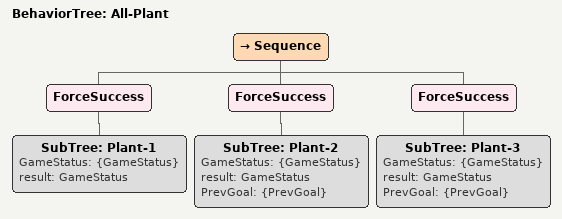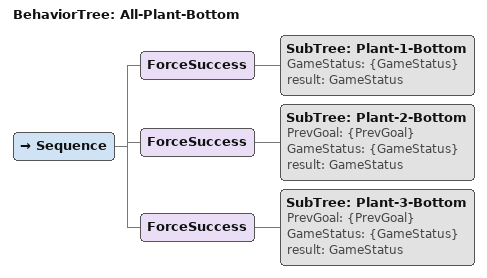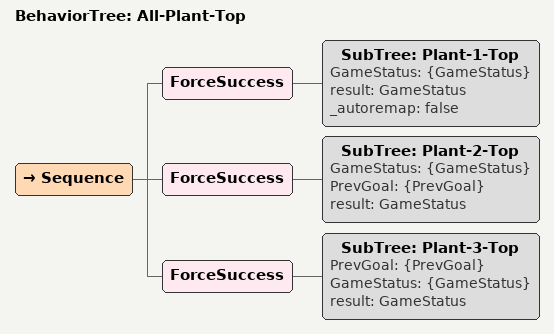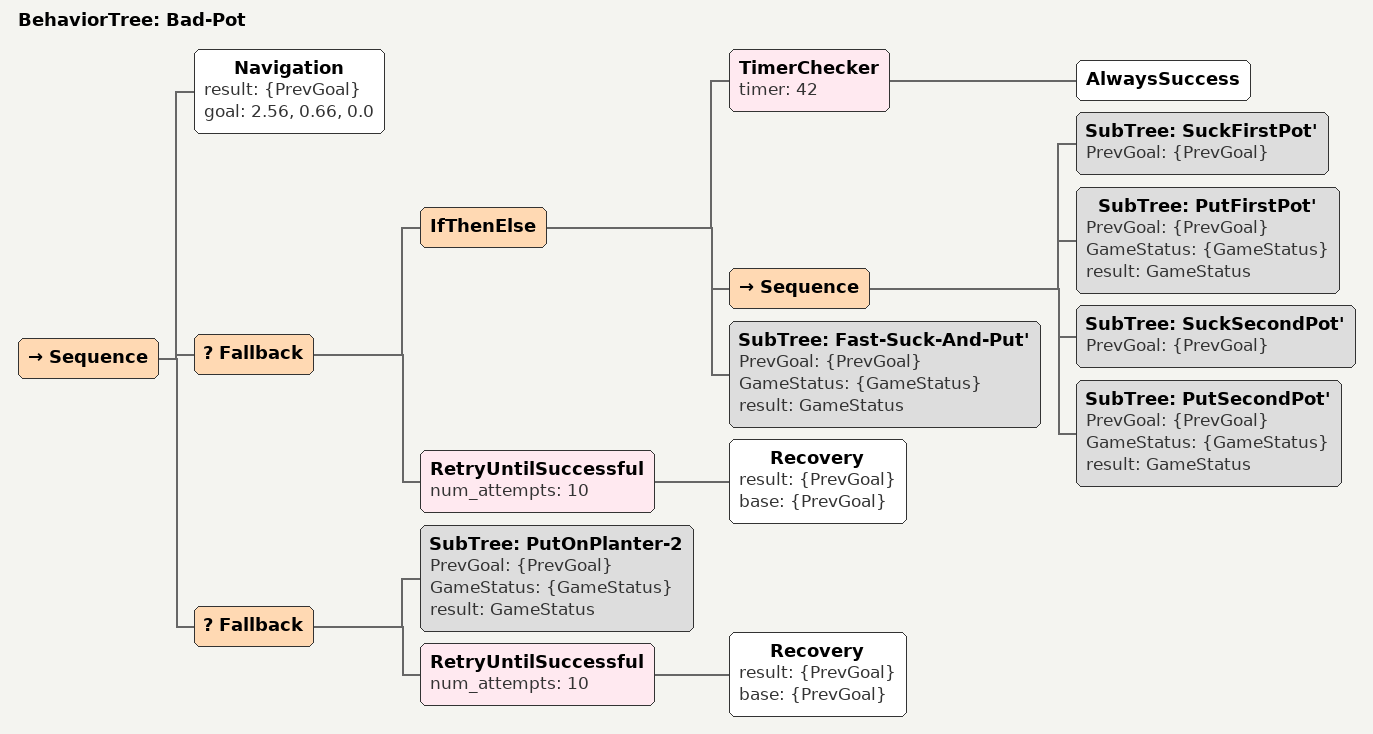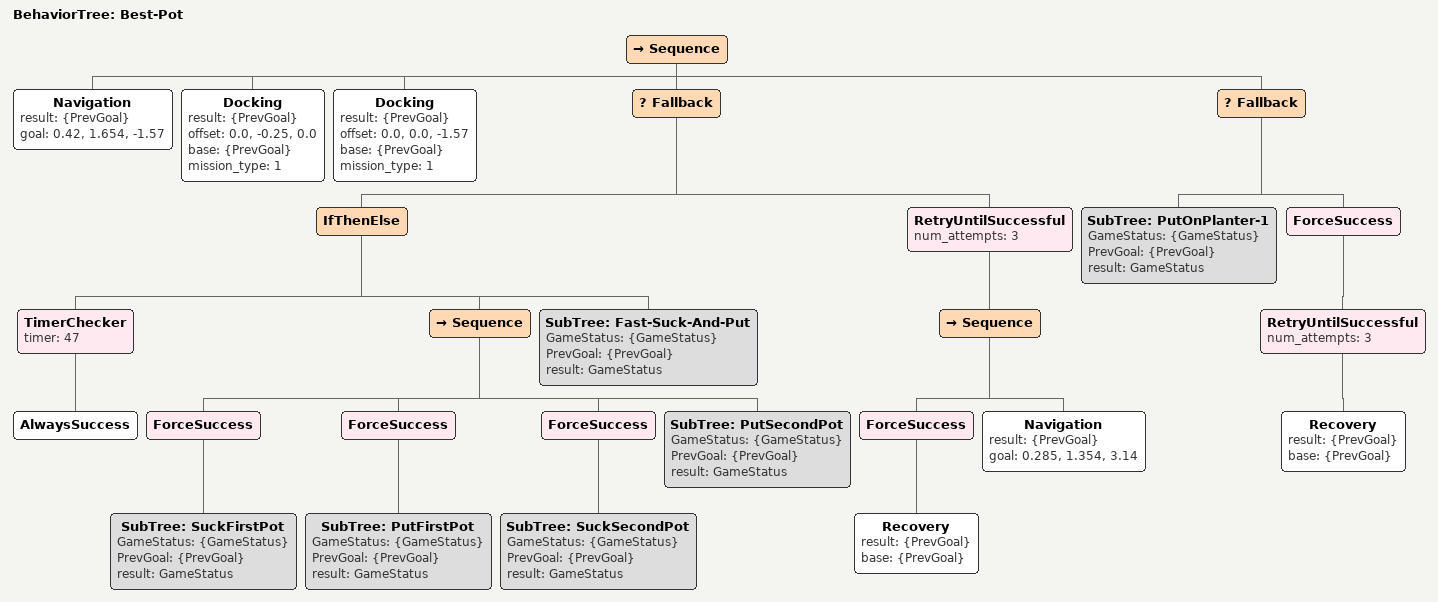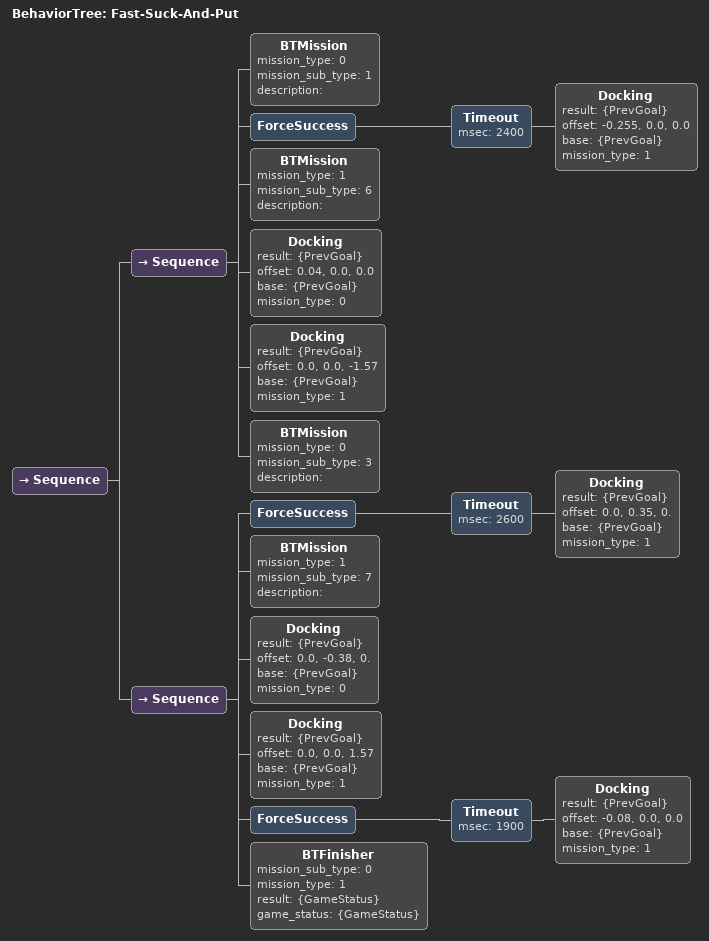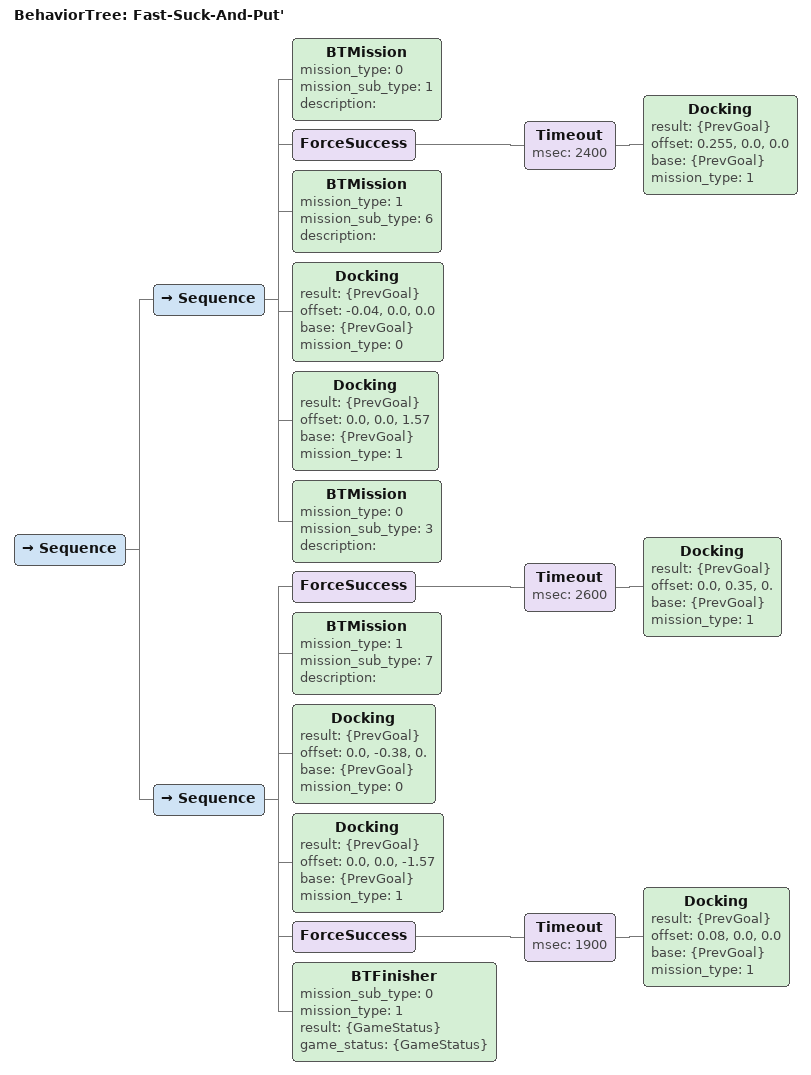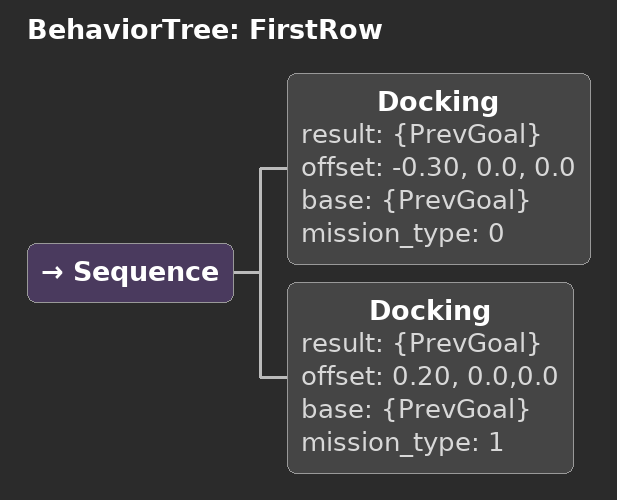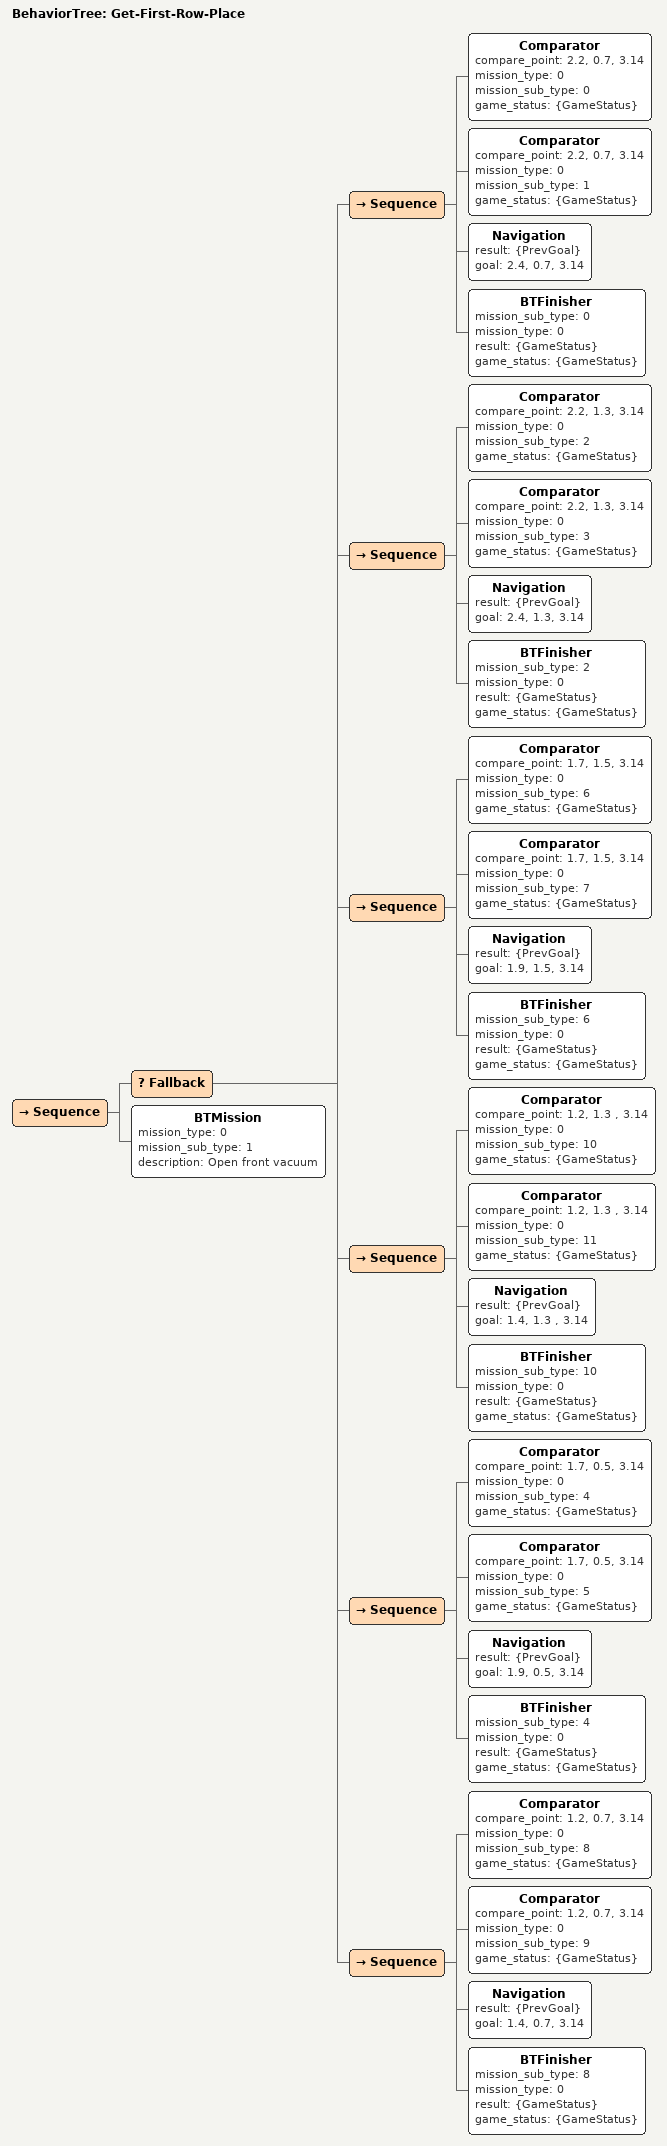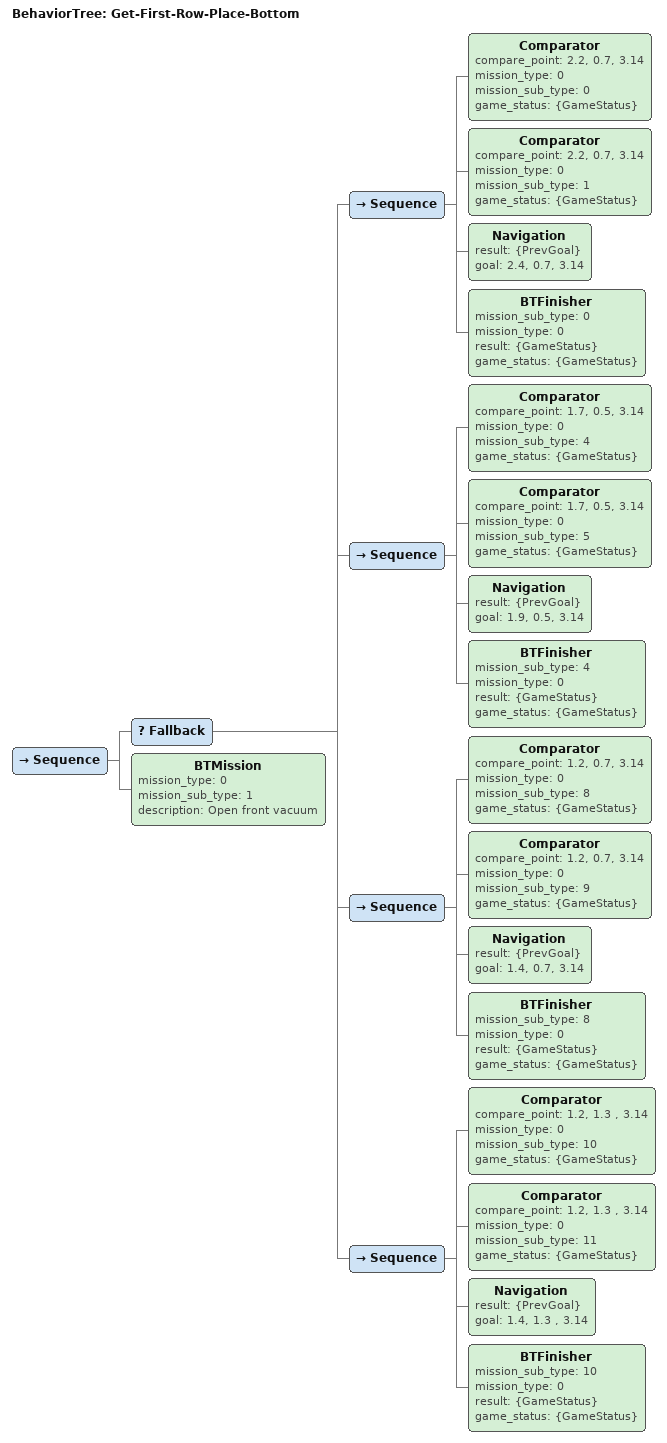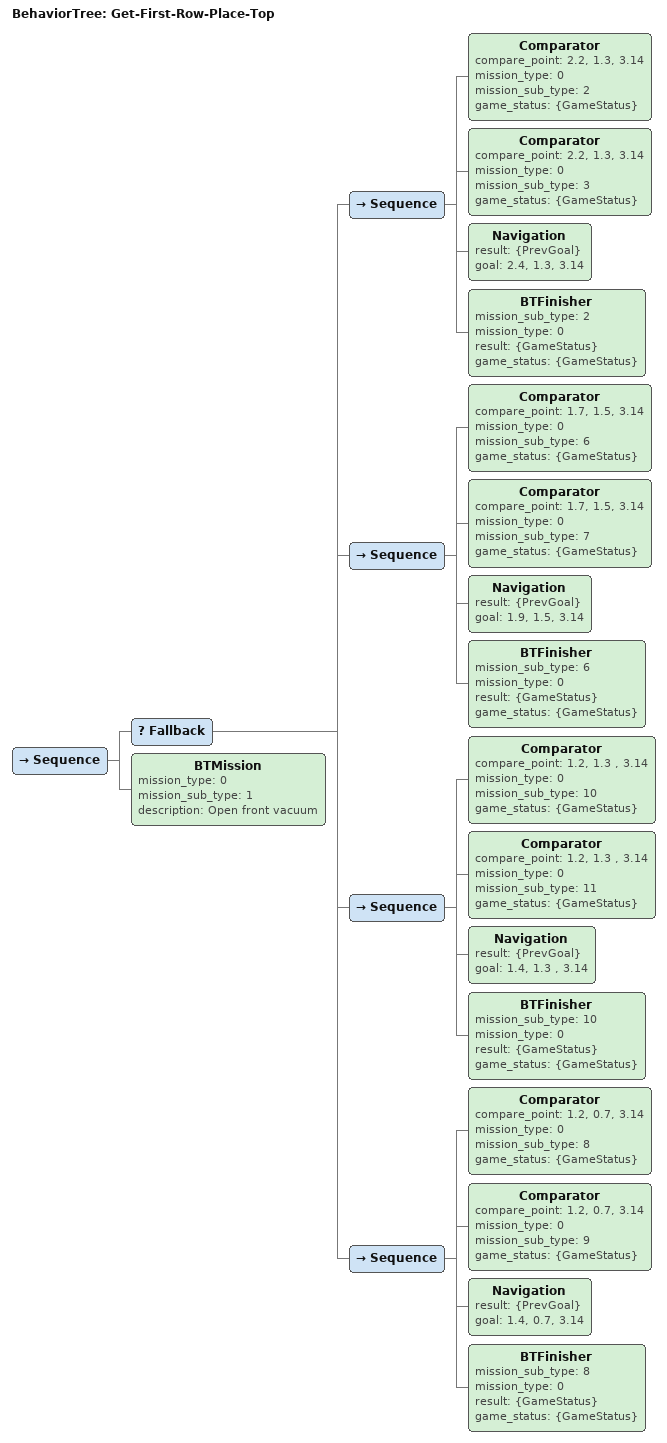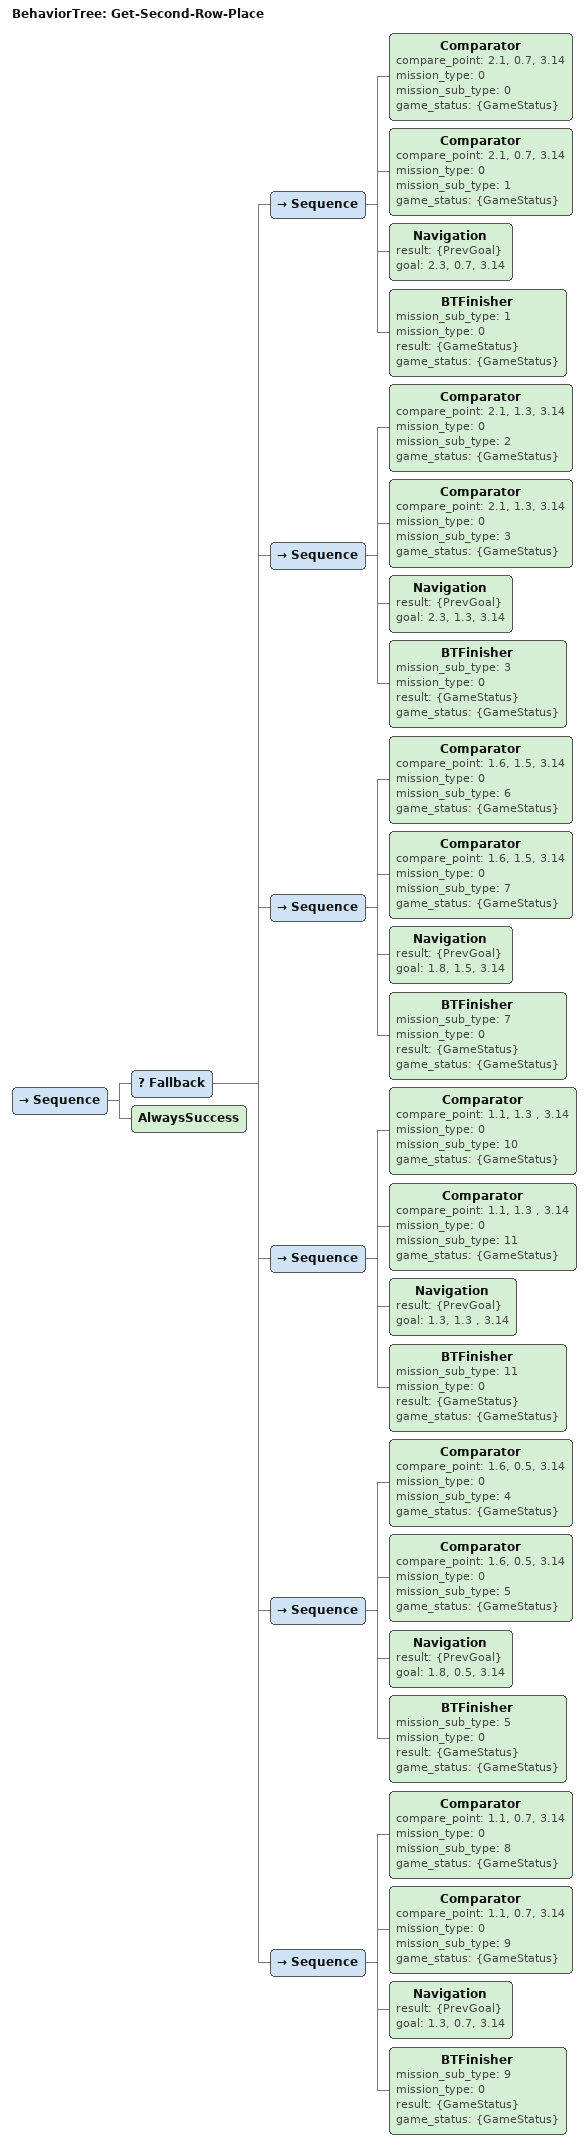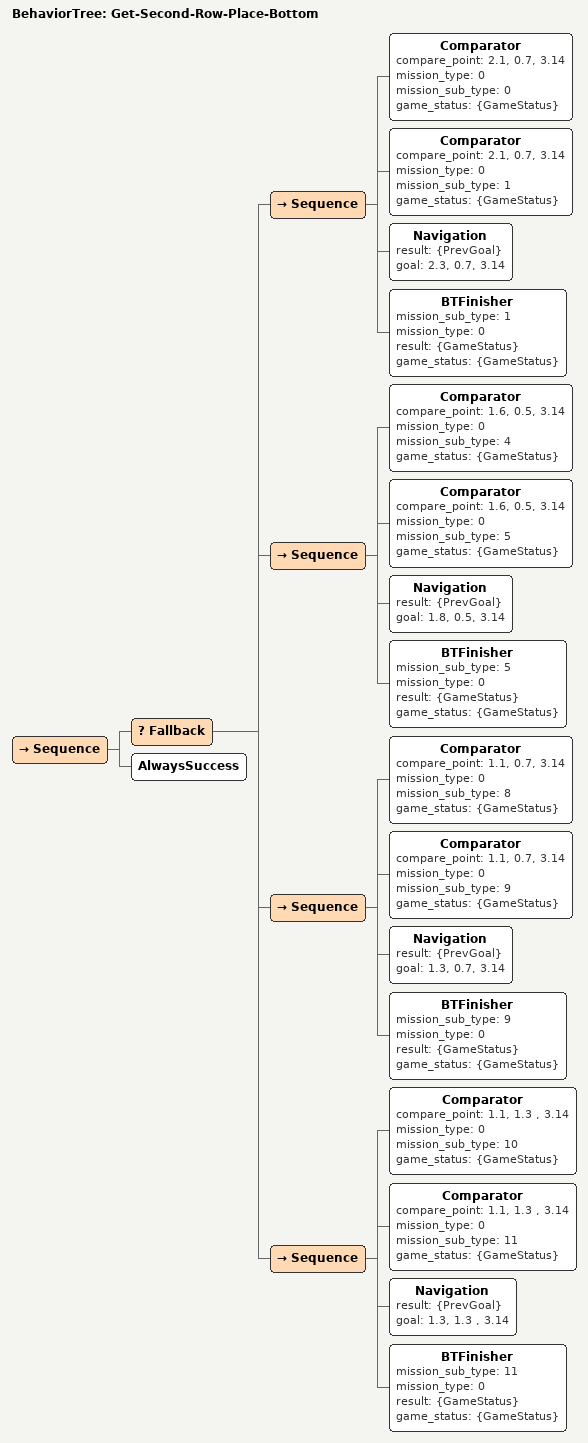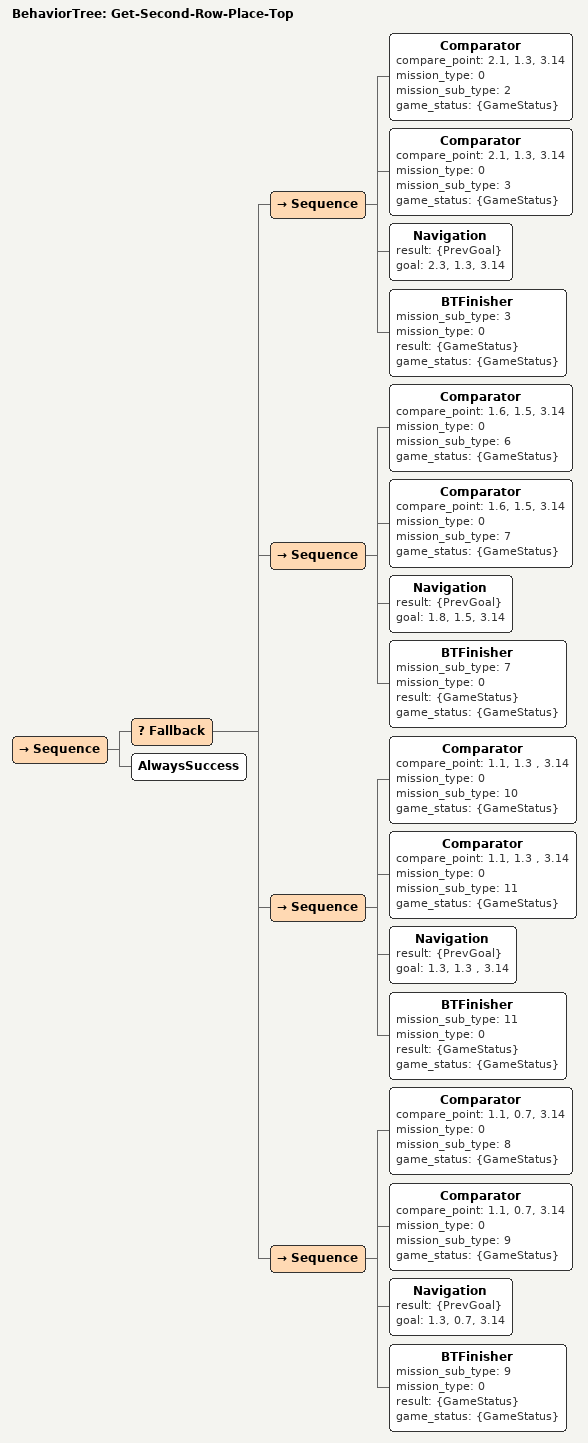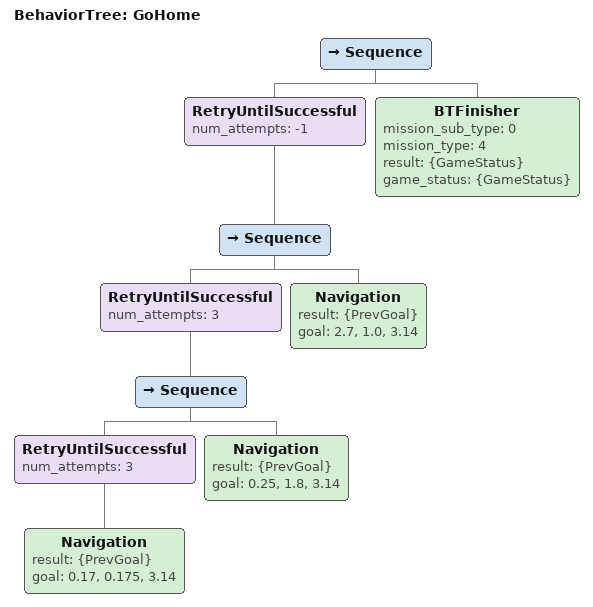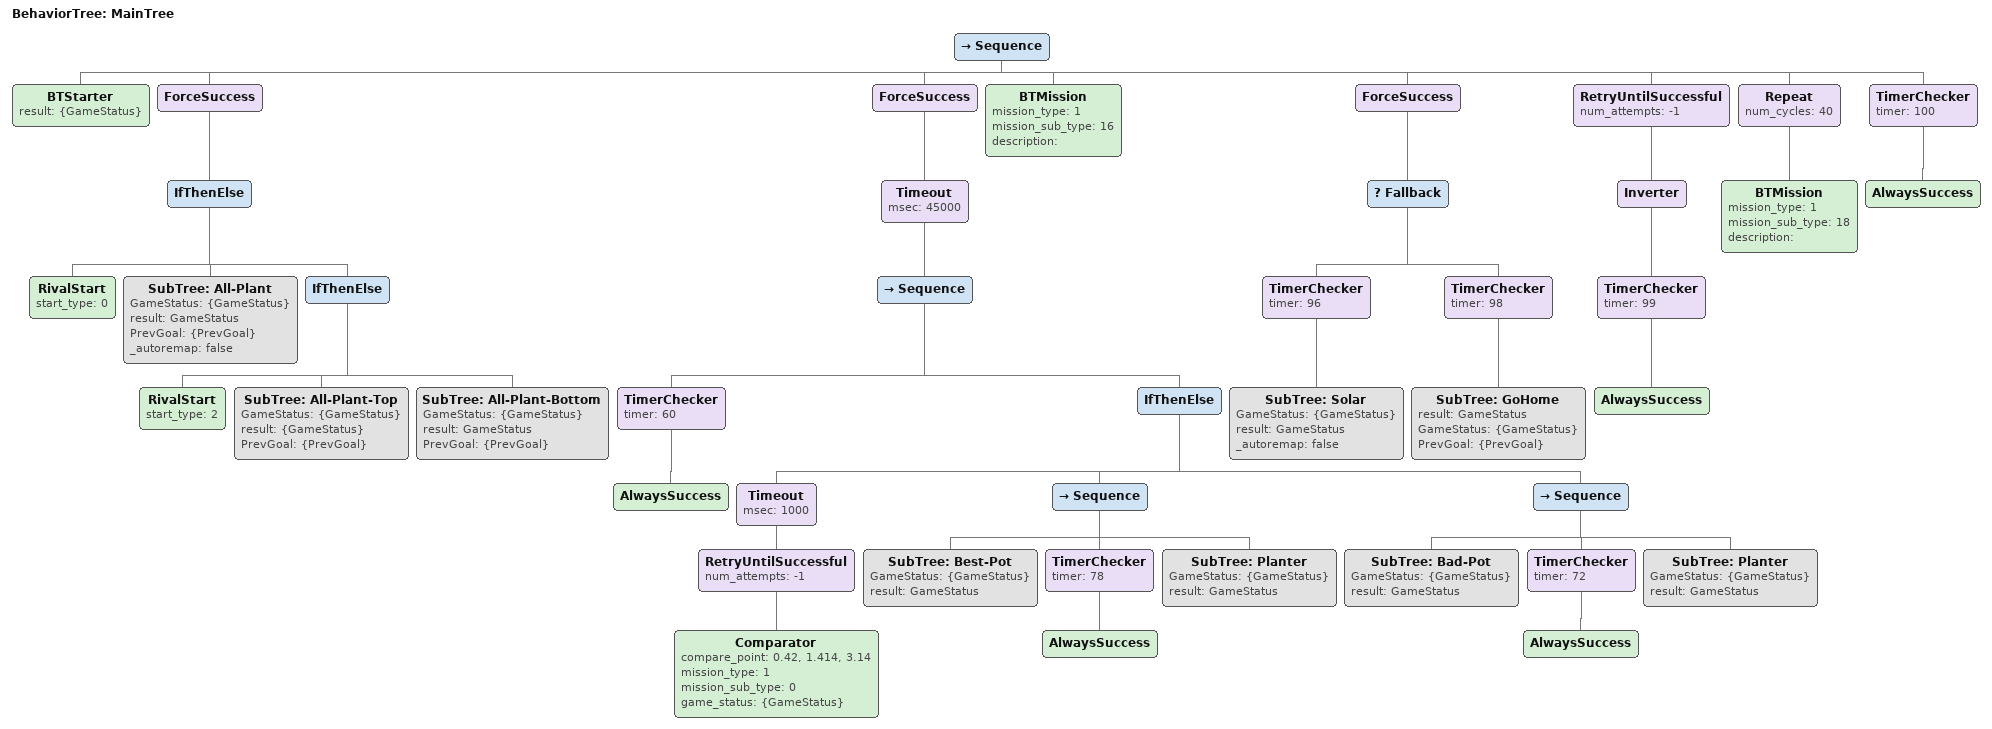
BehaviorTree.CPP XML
<BehaviorTree ID="All-Plant">
  <Sequence>
    <ForceSuccess>
      <SubTree ID="Plant-1" GameStatus="{GameStatus}" result="GameStatus"/>
    </ForceSuccess>
    <ForceSuccess>
      <SubTree ID="Plant-2" GameStatus="{GameStatus}" result="GameStatus" PrevGoal="{PrevGoal}"/>
    </ForceSuccess>
    <ForceSuccess>
      <SubTree ID="Plant-3" GameStatus="{GameStatus}" result="GameStatus" PrevGoal="{PrevGoal}"/>
    </ForceSuccess>
  </Sequence>
</BehaviorTree>

<BehaviorTree ID="All-Plant-Bottom">
  <Sequence>
    <ForceSuccess>
      <SubTree ID="Plant-1-Bottom" GameStatus="{GameStatus}" result="GameStatus"/>
    </ForceSuccess>
    <ForceSuccess>
      <SubTree ID="Plant-2-Bottom" PrevGoal="{PrevGoal}" GameStatus="{GameStatus}" result="GameStatus"/>
    </ForceSuccess>
    <ForceSuccess>
      <SubTree ID="Plant-3-Bottom" PrevGoal="{PrevGoal}" GameStatus="{GameStatus}" result="GameStatus"/>
    </ForceSuccess>
  </Sequence>
</BehaviorTree>

<BehaviorTree ID="All-Plant-Top">
  <Sequence>
    <ForceSuccess>
      <SubTree ID="Plant-1-Top" GameStatus="{GameStatus}" result="GameStatus" _autoremap="false"/>
    </ForceSuccess>
    <ForceSuccess>
      <SubTree ID="Plant-2-Top" GameStatus="{GameStatus}" PrevGoal="{PrevGoal}" result="GameStatus"/>
    </ForceSuccess>
    <ForceSuccess>
      <SubTree ID="Plant-3-Top" PrevGoal="{PrevGoal}" GameStatus="{GameStatus}" result="GameStatus"/>
    </ForceSuccess>
  </Sequence>
</BehaviorTree>

<BehaviorTree ID="Bad-Pot">
  <Sequence>
    <Navigation result="{PrevGoal}" goal="2.56, 0.66, 0.0"/>
    <Fallback>
      <IfThenElse>
        <TimerChecker timer="42">
          <AlwaysSuccess/>
        </TimerChecker>
        <Sequence>
          <SubTree ID="SuckFirstPot'" PrevGoal="{PrevGoal}"/>
          <SubTree ID="PutFirstPot'" PrevGoal="{PrevGoal}" GameStatus="{GameStatus}" result="GameStatus"/>
          <SubTree ID="SuckSecondPot'" PrevGoal="{PrevGoal}"/>
          <SubTree ID="PutSecondPot'" PrevGoal="{PrevGoal}" GameStatus="{GameStatus}" result="GameStatus"/>
        </Sequence>
        <SubTree ID="Fast-Suck-And-Put'" PrevGoal="{PrevGoal}" GameStatus="{GameStatus}" result="GameStatus"/>
      </IfThenElse>
      <RetryUntilSuccessful num_attempts="10">
        <Recovery result="{PrevGoal}" base="{PrevGoal}"/>
      </RetryUntilSuccessful>
    </Fallback>
    <Fallback>
      <SubTree ID="PutOnPlanter-2" PrevGoal="{PrevGoal}" GameStatus="{GameStatus}" result="GameStatus"/>
      <RetryUntilSuccessful num_attempts="10">
        <Recovery result="{PrevGoal}" base="{PrevGoal}"/>
      </RetryUntilSuccessful>
    </Fallback>
  </Sequence>
</BehaviorTree>

<BehaviorTree ID="Best-Pot">
  <Sequence>
    <Navigation result="{PrevGoal}" goal="0.42, 1.654, -1.57"/>
    <Docking result="{PrevGoal}" offset="0.0, -0.25, 0.0" base="{PrevGoal}" mission_type="1"/>
    <Docking result="{PrevGoal}" offset="0.0, 0.0, -1.57" base="{PrevGoal}" mission_type="1"/>
    <Fallback>
      <IfThenElse>
        <TimerChecker timer="47">
          <AlwaysSuccess/>
        </TimerChecker>
        <Sequence>
          <ForceSuccess>
            <SubTree ID="SuckFirstPot" GameStatus="{GameStatus}" PrevGoal="{PrevGoal}" result="GameStatus"/>
          </ForceSuccess>
          <ForceSuccess>
            <SubTree ID="PutFirstPot" GameStatus="{GameStatus}" PrevGoal="{PrevGoal}" result="GameStatus"/>
          </ForceSuccess>
          <ForceSuccess>
            <SubTree ID="SuckSecondPot" GameStatus="{GameStatus}" PrevGoal="{PrevGoal}" result="GameStatus"/>
          </ForceSuccess>
          <SubTree ID="PutSecondPot" GameStatus="{GameStatus}" PrevGoal="{PrevGoal}" result="GameStatus"/>
        </Sequence>
        <SubTree ID="Fast-Suck-And-Put" GameStatus="{GameStatus}" PrevGoal="{PrevGoal}" result="GameStatus"/>
      </IfThenElse>
      <RetryUntilSuccessful num_attempts="3">
        <Sequence>
          <ForceSuccess>
            <Recovery result="{PrevGoal}" base="{PrevGoal}"/>
          </ForceSuccess>
          <Navigation result="{PrevGoal}" goal="0.285, 1.354, 3.14"/>
        </Sequence>
      </RetryUntilSuccessful>
    </Fallback>
    <Fallback>
      <SubTree ID="PutOnPlanter-1" GameStatus="{GameStatus}" PrevGoal="{PrevGoal}" result="GameStatus"/>
      <ForceSuccess>
        <RetryUntilSuccessful num_attempts="3">
          <Recovery result="{PrevGoal}" base="{PrevGoal}"/>
        </RetryUntilSuccessful>
      </ForceSuccess>
    </Fallback>
  </Sequence>
</BehaviorTree>

<BehaviorTree ID="Fast-Suck-And-Put">
  <Sequence>
    <Sequence>
      <BTMission mission_type="0" mission_sub_type="1" description=""/>
      <ForceSuccess>
        <Timeout msec="2400">
          <Docking result="{PrevGoal}" offset="-0.255, 0.0, 0.0" base="{PrevGoal}" mission_type="1"/>
        </Timeout>
      </ForceSuccess>
      <BTMission mission_type="1" mission_sub_type="6" description=""/>
      <Docking result="{PrevGoal}" offset="0.04, 0.0, 0.0" base="{PrevGoal}" mission_type="0"/>
      <Docking result="{PrevGoal}" offset="0.0, 0.0, -1.57" base="{PrevGoal}" mission_type="1"/>
      <BTMission mission_type="0" mission_sub_type="3" description=""/>
    </Sequence>
    <Sequence>
      <ForceSuccess>
        <Timeout msec="2600">
          <Docking result="{PrevGoal}" offset="0.0, 0.35, 0." base="{PrevGoal}" mission_type="1"/>
        </Timeout>
      </ForceSuccess>
      <BTMission mission_type="1" mission_sub_type="7" description=""/>
      <Docking result="{PrevGoal}" offset="0.0, -0.38, 0." base="{PrevGoal}" mission_type="0"/>
      <Docking result="{PrevGoal}" offset="0.0, 0.0, 1.57" base="{PrevGoal}" mission_type="1"/>
      <ForceSuccess>
        <Timeout msec="1900">
          <Docking result="{PrevGoal}" offset="-0.08, 0.0, 0.0" base="{PrevGoal}" mission_type="1"/>
        </Timeout>
      </ForceSuccess>
      <BTFinisher mission_sub_type="0" mission_type="1" result="{GameStatus}" game_status="{GameStatus}"/>
    </Sequence>
  </Sequence>
</BehaviorTree>

<BehaviorTree ID="Fast-Suck-And-Put'">
  <Sequence>
    <Sequence>
      <BTMission mission_type="0" mission_sub_type="1" description=""/>
      <ForceSuccess>
        <Timeout msec="2400">
          <Docking result="{PrevGoal}" offset="0.255, 0.0, 0.0" base="{PrevGoal}" mission_type="1"/>
        </Timeout>
      </ForceSuccess>
      <BTMission mission_type="1" mission_sub_type="6" description=""/>
      <Docking result="{PrevGoal}" offset="-0.04, 0.0, 0.0" base="{PrevGoal}" mission_type="0"/>
      <Docking result="{PrevGoal}" offset="0.0, 0.0, 1.57" base="{PrevGoal}" mission_type="1"/>
      <BTMission mission_type="0" mission_sub_type="3" description=""/>
    </Sequence>
    <Sequence>
      <ForceSuccess>
        <Timeout msec="2600">
          <Docking result="{PrevGoal}" offset="0.0, 0.35, 0." base="{PrevGoal}" mission_type="1"/>
        </Timeout>
      </ForceSuccess>
      <BTMission mission_type="1" mission_sub_type="7" description=""/>
      <Docking result="{PrevGoal}" offset="0.0, -0.38, 0." base="{PrevGoal}" mission_type="0"/>
      <Docking result="{PrevGoal}" offset="0.0, 0.0, -1.57" base="{PrevGoal}" mission_type="1"/>
      <ForceSuccess>
        <Timeout msec="1900">
          <Docking result="{PrevGoal}" offset="0.08, 0.0, 0.0" base="{PrevGoal}" mission_type="1"/>
        </Timeout>
      </ForceSuccess>
      <BTFinisher mission_sub_type="0" mission_type="1" result="{GameStatus}" game_status="{GameStatus}"/>
    </Sequence>
  </Sequence>
</BehaviorTree>

<BehaviorTree ID="FirstRow">
  <Sequence>
    <Docking result="{PrevGoal}" offset="-0.30, 0.0, 0.0" base="{PrevGoal}" mission_type="0"/>
    <Docking result="{PrevGoal}" offset="0.20, 0.0,0.0" base="{PrevGoal}" mission_type="1"/>
  </Sequence>
</BehaviorTree>

<BehaviorTree ID="Get-First-Row-Place">
  <Sequence>
    <Fallback>
      <Sequence>
        <Comparator compare_point="2.2, 0.7, 3.14" mission_type="0" mission_sub_type="0" game_status="{GameStatus}"/>
        <Comparator compare_point="2.2, 0.7, 3.14" mission_type="0" mission_sub_type="1" game_status="{GameStatus}"/>
        <Navigation result="{PrevGoal}" goal="2.4, 0.7, 3.14"/>
        <BTFinisher mission_sub_type="0" mission_type="0" result="{GameStatus}" game_status="{GameStatus}"/>
      </Sequence>
      <Sequence>
        <Comparator compare_point="2.2, 1.3, 3.14" mission_type="0" mission_sub_type="2" game_status="{GameStatus}"/>
        <Comparator compare_point="2.2, 1.3, 3.14" mission_type="0" mission_sub_type="3" game_status="{GameStatus}"/>
        <Navigation result="{PrevGoal}" goal="2.4, 1.3, 3.14"/>
        <BTFinisher mission_sub_type="2" mission_type="0" result="{GameStatus}" game_status="{GameStatus}"/>
      </Sequence>
      <Sequence>
        <Comparator compare_point="1.7,  1.5, 3.14" mission_type="0" mission_sub_type="6" game_status="{GameStatus}"/>
        <Comparator compare_point="1.7,  1.5, 3.14" mission_type="0" mission_sub_type="7" game_status="{GameStatus}"/>
        <Navigation result="{PrevGoal}" goal="1.9,  1.5, 3.14"/>
        <BTFinisher mission_sub_type="6" mission_type="0" result="{GameStatus}" game_status="{GameStatus}"/>
      </Sequence>
      <Sequence>
        <Comparator compare_point="1.2,  1.3 , 3.14" mission_type="0" mission_sub_type="10" game_status="{GameStatus}"/>
        <Comparator compare_point="1.2,  1.3 , 3.14" mission_type="0" mission_sub_type="11" game_status="{GameStatus}"/>
        <Navigation result="{PrevGoal}" goal="1.4,  1.3 , 3.14"/>
        <BTFinisher mission_sub_type="10" mission_type="0" result="{GameStatus}" game_status="{GameStatus}"/>
      </Sequence>
      <Sequence>
        <Comparator compare_point="1.7, 0.5, 3.14" mission_type="0" mission_sub_type="4" game_status="{GameStatus}"/>
        <Comparator compare_point="1.7, 0.5, 3.14" mission_type="0" mission_sub_type="5" game_status="{GameStatus}"/>
        <Navigation result="{PrevGoal}" goal="1.9, 0.5, 3.14"/>
        <BTFinisher mission_sub_type="4" mission_type="0" result="{GameStatus}" game_status="{GameStatus}"/>
      </Sequence>
      <Sequence>
        <Comparator compare_point="1.2,  0.7, 3.14" mission_type="0" mission_sub_type="8" game_status="{GameStatus}"/>
        <Comparator compare_point="1.2,  0.7, 3.14" mission_type="0" mission_sub_type="9" game_status="{GameStatus}"/>
        <Navigation result="{PrevGoal}" goal="1.4,  0.7, 3.14"/>
        <BTFinisher mission_sub_type="8" mission_type="0" result="{GameStatus}" game_status="{GameStatus}"/>
      </Sequence>
    </Fallback>
    <BTMission mission_type="0" mission_sub_type="1" description="Open front vacuum"/>
  </Sequence>
</BehaviorTree>

<BehaviorTree ID="Get-First-Row-Place-Bottom">
  <Sequence>
    <Fallback>
      <Sequence>
        <Comparator compare_point="2.2, 0.7, 3.14" mission_type="0" mission_sub_type="0" game_status="{GameStatus}"/>
        <Comparator compare_point="2.2, 0.7, 3.14" mission_type="0" mission_sub_type="1" game_status="{GameStatus}"/>
        <Navigation result="{PrevGoal}" goal="2.4, 0.7, 3.14"/>
        <BTFinisher mission_sub_type="0" mission_type="0" result="{GameStatus}" game_status="{GameStatus}"/>
      </Sequence>
      <Sequence>
        <Comparator compare_point="1.7, 0.5, 3.14" mission_type="0" mission_sub_type="4" game_status="{GameStatus}"/>
        <Comparator compare_point="1.7, 0.5, 3.14" mission_type="0" mission_sub_type="5" game_status="{GameStatus}"/>
        <Navigation result="{PrevGoal}" goal="1.9, 0.5, 3.14"/>
        <BTFinisher mission_sub_type="4" mission_type="0" result="{GameStatus}" game_status="{GameStatus}"/>
      </Sequence>
      <Sequence>
        <Comparator compare_point="1.2,  0.7, 3.14" mission_type="0" mission_sub_type="8" game_status="{GameStatus}"/>
        <Comparator compare_point="1.2,  0.7, 3.14" mission_type="0" mission_sub_type="9" game_status="{GameStatus}"/>
        <Navigation result="{PrevGoal}" goal="1.4,  0.7, 3.14"/>
        <BTFinisher mission_sub_type="8" mission_type="0" result="{GameStatus}" game_status="{GameStatus}"/>
      </Sequence>
      <Sequence>
        <Comparator compare_point="1.2,  1.3 , 3.14" mission_type="0" mission_sub_type="10" game_status="{GameStatus}"/>
        <Comparator compare_point="1.2,  1.3 , 3.14" mission_type="0" mission_sub_type="11" game_status="{GameStatus}"/>
        <Navigation result="{PrevGoal}" goal="1.4,  1.3 , 3.14"/>
        <BTFinisher mission_sub_type="10" mission_type="0" result="{GameStatus}" game_status="{GameStatus}"/>
      </Sequence>
    </Fallback>
    <BTMission mission_type="0" mission_sub_type="1" description="Open front vacuum"/>
  </Sequence>
</BehaviorTree>

<BehaviorTree ID="Get-First-Row-Place-Top">
  <Sequence>
    <Fallback>
      <Sequence>
        <Comparator compare_point="2.2, 1.3, 3.14" mission_type="0" mission_sub_type="2" game_status="{GameStatus}"/>
        <Comparator compare_point="2.2, 1.3, 3.14" mission_type="0" mission_sub_type="3" game_status="{GameStatus}"/>
        <Navigation result="{PrevGoal}" goal="2.4, 1.3, 3.14"/>
        <BTFinisher mission_sub_type="2" mission_type="0" result="{GameStatus}" game_status="{GameStatus}"/>
      </Sequence>
      <Sequence>
        <Comparator compare_point="1.7,  1.5, 3.14" mission_type="0" mission_sub_type="6" game_status="{GameStatus}"/>
        <Comparator compare_point="1.7,  1.5, 3.14" mission_type="0" mission_sub_type="7" game_status="{GameStatus}"/>
        <Navigation result="{PrevGoal}" goal="1.9,  1.5, 3.14"/>
        <BTFinisher mission_sub_type="6" mission_type="0" result="{GameStatus}" game_status="{GameStatus}"/>
      </Sequence>
      <Sequence>
        <Comparator compare_point="1.2,  1.3 , 3.14" mission_type="0" mission_sub_type="10" game_status="{GameStatus}"/>
        <Comparator compare_point="1.2,  1.3 , 3.14" mission_type="0" mission_sub_type="11" game_status="{GameStatus}"/>
        <Navigation result="{PrevGoal}" goal="1.4,  1.3 , 3.14"/>
        <BTFinisher mission_sub_type="10" mission_type="0" result="{GameStatus}" game_status="{GameStatus}"/>
      </Sequence>
      <Sequence>
        <Comparator compare_point="1.2,  0.7, 3.14" mission_type="0" mission_sub_type="8" game_status="{GameStatus}"/>
        <Comparator compare_point="1.2,  0.7, 3.14" mission_type="0" mission_sub_type="9" game_status="{GameStatus}"/>
        <Navigation result="{PrevGoal}" goal="1.4,  0.7, 3.14"/>
        <BTFinisher mission_sub_type="8" mission_type="0" result="{GameStatus}" game_status="{GameStatus}"/>
      </Sequence>
    </Fallback>
    <BTMission mission_type="0" mission_sub_type="1" description="Open front vacuum"/>
  </Sequence>
</BehaviorTree>

<BehaviorTree ID="Get-Second-Row-Place">
  <Sequence>
    <Fallback>
      <Sequence>
        <Comparator compare_point="2.1, 0.7, 3.14" mission_type="0" mission_sub_type="0" game_status="{GameStatus}"/>
        <Comparator compare_point="2.1, 0.7, 3.14" mission_type="0" mission_sub_type="1" game_status="{GameStatus}"/>
        <Navigation result="{PrevGoal}" goal="2.3, 0.7, 3.14"/>
        <BTFinisher mission_sub_type="1" mission_type="0" result="{GameStatus}" game_status="{GameStatus}"/>
      </Sequence>
      <Sequence>
        <Comparator compare_point="2.1, 1.3, 3.14" mission_type="0" mission_sub_type="2" game_status="{GameStatus}"/>
        <Comparator compare_point="2.1, 1.3, 3.14" mission_type="0" mission_sub_type="3" game_status="{GameStatus}"/>
        <Navigation result="{PrevGoal}" goal="2.3, 1.3, 3.14"/>
        <BTFinisher mission_sub_type="3" mission_type="0" result="{GameStatus}" game_status="{GameStatus}"/>
      </Sequence>
      <Sequence>
        <Comparator compare_point="1.6,  1.5, 3.14" mission_type="0" mission_sub_type="6" game_status="{GameStatus}"/>
        <Comparator compare_point="1.6,  1.5, 3.14" mission_type="0" mission_sub_type="7" game_status="{GameStatus}"/>
        <Navigation result="{PrevGoal}" goal="1.8,  1.5, 3.14"/>
        <BTFinisher mission_sub_type="7" mission_type="0" result="{GameStatus}" game_status="{GameStatus}"/>
      </Sequence>
      <Sequence>
        <Comparator compare_point="1.1,  1.3 , 3.14" mission_type="0" mission_sub_type="10" game_status="{GameStatus}"/>
        <Comparator compare_point="1.1,  1.3 , 3.14" mission_type="0" mission_sub_type="11" game_status="{GameStatus}"/>
        <Navigation result="{PrevGoal}" goal="1.3,  1.3 , 3.14"/>
        <BTFinisher mission_sub_type="11" mission_type="0" result="{GameStatus}" game_status="{GameStatus}"/>
      </Sequence>
      <Sequence>
        <Comparator compare_point="1.6, 0.5, 3.14" mission_type="0" mission_sub_type="4" game_status="{GameStatus}"/>
        <Comparator compare_point="1.6, 0.5, 3.14" mission_type="0" mission_sub_type="5" game_status="{GameStatus}"/>
        <Navigation result="{PrevGoal}" goal="1.8, 0.5, 3.14"/>
        <BTFinisher mission_sub_type="5" mission_type="0" result="{GameStatus}" game_status="{GameStatus}"/>
      </Sequence>
      <Sequence>
        <Comparator compare_point="1.1,  0.7, 3.14" mission_type="0" mission_sub_type="8" game_status="{GameStatus}"/>
        <Comparator compare_point="1.1,  0.7, 3.14" mission_type="0" mission_sub_type="9" game_status="{GameStatus}"/>
        <Navigation result="{PrevGoal}" goal="1.3,  0.7, 3.14"/>
        <BTFinisher mission_sub_type="9" mission_type="0" result="{GameStatus}" game_status="{GameStatus}"/>
      </Sequence>
    </Fallback>
    <AlwaysSuccess/>
  </Sequence>
</BehaviorTree>

<BehaviorTree ID="Get-Second-Row-Place-Bottom">
  <Sequence>
    <Fallback>
      <Sequence>
        <Comparator compare_point="2.1, 0.7, 3.14" mission_type="0" mission_sub_type="0" game_status="{GameStatus}"/>
        <Comparator compare_point="2.1, 0.7, 3.14" mission_type="0" mission_sub_type="1" game_status="{GameStatus}"/>
        <Navigation result="{PrevGoal}" goal="2.3, 0.7, 3.14"/>
        <BTFinisher mission_sub_type="1" mission_type="0" result="{GameStatus}" game_status="{GameStatus}"/>
      </Sequence>
      <Sequence>
        <Comparator compare_point="1.6, 0.5, 3.14" mission_type="0" mission_sub_type="4" game_status="{GameStatus}"/>
        <Comparator compare_point="1.6, 0.5, 3.14" mission_type="0" mission_sub_type="5" game_status="{GameStatus}"/>
        <Navigation result="{PrevGoal}" goal="1.8, 0.5, 3.14"/>
        <BTFinisher mission_sub_type="5" mission_type="0" result="{GameStatus}" game_status="{GameStatus}"/>
      </Sequence>
      <Sequence>
        <Comparator compare_point="1.1,  0.7, 3.14" mission_type="0" mission_sub_type="8" game_status="{GameStatus}"/>
        <Comparator compare_point="1.1,  0.7, 3.14" mission_type="0" mission_sub_type="9" game_status="{GameStatus}"/>
        <Navigation result="{PrevGoal}" goal="1.3,  0.7, 3.14"/>
        <BTFinisher mission_sub_type="9" mission_type="0" result="{GameStatus}" game_status="{GameStatus}"/>
      </Sequence>
      <Sequence>
        <Comparator compare_point="1.1,  1.3 , 3.14" mission_type="0" mission_sub_type="10" game_status="{GameStatus}"/>
        <Comparator compare_point="1.1,  1.3 , 3.14" mission_type="0" mission_sub_type="11" game_status="{GameStatus}"/>
        <Navigation result="{PrevGoal}" goal="1.3,  1.3 , 3.14"/>
        <BTFinisher mission_sub_type="11" mission_type="0" result="{GameStatus}" game_status="{GameStatus}"/>
      </Sequence>
    </Fallback>
    <AlwaysSuccess/>
  </Sequence>
</BehaviorTree>

<BehaviorTree ID="Get-Second-Row-Place-Top">
  <Sequence>
    <Fallback>
      <Sequence>
        <Comparator compare_point="2.1, 1.3, 3.14" mission_type="0" mission_sub_type="2" game_status="{GameStatus}"/>
        <Comparator compare_point="2.1, 1.3, 3.14" mission_type="0" mission_sub_type="3" game_status="{GameStatus}"/>
        <Navigation result="{PrevGoal}" goal="2.3, 1.3, 3.14"/>
        <BTFinisher mission_sub_type="3" mission_type="0" result="{GameStatus}" game_status="{GameStatus}"/>
      </Sequence>
      <Sequence>
        <Comparator compare_point="1.6,  1.5, 3.14" mission_type="0" mission_sub_type="6" game_status="{GameStatus}"/>
        <Comparator compare_point="1.6,  1.5, 3.14" mission_type="0" mission_sub_type="7" game_status="{GameStatus}"/>
        <Navigation result="{PrevGoal}" goal="1.8,  1.5, 3.14"/>
        <BTFinisher mission_sub_type="7" mission_type="0" result="{GameStatus}" game_status="{GameStatus}"/>
      </Sequence>
      <Sequence>
        <Comparator compare_point="1.1,  1.3 , 3.14" mission_type="0" mission_sub_type="10" game_status="{GameStatus}"/>
        <Comparator compare_point="1.1,  1.3 , 3.14" mission_type="0" mission_sub_type="11" game_status="{GameStatus}"/>
        <Navigation result="{PrevGoal}" goal="1.3,  1.3 , 3.14"/>
        <BTFinisher mission_sub_type="11" mission_type="0" result="{GameStatus}" game_status="{GameStatus}"/>
      </Sequence>
      <Sequence>
        <Comparator compare_point="1.1,  0.7, 3.14" mission_type="0" mission_sub_type="8" game_status="{GameStatus}"/>
        <Comparator compare_point="1.1,  0.7, 3.14" mission_type="0" mission_sub_type="9" game_status="{GameStatus}"/>
        <Navigation result="{PrevGoal}" goal="1.3,  0.7, 3.14"/>
        <BTFinisher mission_sub_type="9" mission_type="0" result="{GameStatus}" game_status="{GameStatus}"/>
      </Sequence>
    </Fallback>
    <AlwaysSuccess/>
  </Sequence>
</BehaviorTree>

<BehaviorTree ID="GoHome">
  <Sequence>
    <RetryUntilSuccessful num_attempts="-1">
      <Sequence>
        <RetryUntilSuccessful num_attempts="3">
          <Sequence>
            <RetryUntilSuccessful num_attempts="3">
              <Navigation result="{PrevGoal}" goal="0.17, 0.175, 3.14"/>
            </RetryUntilSuccessful>
            <Navigation result="{PrevGoal}" goal="0.25, 1.8, 3.14"/>
          </Sequence>
        </RetryUntilSuccessful>
        <Navigation result="{PrevGoal}" goal="2.7, 1.0, 3.14"/>
      </Sequence>
    </RetryUntilSuccessful>
    <BTFinisher mission_sub_type="0" mission_type="4" result="{GameStatus}" game_status="{GameStatus}"/>
  </Sequence>
</BehaviorTree>

<BehaviorTree ID="MainTree">
  <Sequence>
    <BTStarter result="{GameStatus}"/>
    <ForceSuccess>
      <IfThenElse>
        <RivalStart start_type="0"/>
        <SubTree ID="All-Plant" GameStatus="{GameStatus}" result="GameStatus" PrevGoal="{PrevGoal}" _autoremap="false"/>
        <IfThenElse>
          <RivalStart start_type="2"/>
          <SubTree ID="All-Plant-Top" GameStatus="{GameStatus}" result="{GameStatus}" PrevGoal="{PrevGoal}"/>
          <SubTree ID="All-Plant-Bottom" GameStatus="{GameStatus}" result="GameStatus" PrevGoal="{PrevGoal}"/>
        </IfThenElse>
      </IfThenElse>
    </ForceSuccess>
    <ForceSuccess>
      <Timeout msec="45000">
        <Sequence>
          <TimerChecker timer="60">
            <AlwaysSuccess/>
          </TimerChecker>
          <IfThenElse>
            <Timeout msec="1000">
              <RetryUntilSuccessful num_attempts="-1">
                <Comparator compare_point="0.42, 1.414, 3.14" mission_type="1" mission_sub_type="0" game_status="{GameStatus}"/>
              </RetryUntilSuccessful>
            </Timeout>
            <Sequence>
              <SubTree ID="Best-Pot" GameStatus="{GameStatus}" result="GameStatus"/>
              <TimerChecker timer="78">
                <AlwaysSuccess/>
              </TimerChecker>
              <SubTree ID="Planter" GameStatus="{GameStatus}" result="GameStatus"/>
            </Sequence>
            <Sequence>
              <SubTree ID="Bad-Pot" GameStatus="{GameStatus}" result="GameStatus"/>
              <TimerChecker timer="72">
                <AlwaysSuccess/>
              </TimerChecker>
              <SubTree ID="Planter" GameStatus="{GameStatus}" result="GameStatus"/>
            </Sequence>
          </IfThenElse>
        </Sequence>
      </Timeout>
    </ForceSuccess>
    <BTMission mission_type="1" mission_sub_type="16" description=""/>
    <ForceSuccess>
      <Fallback>
        <TimerChecker timer="96">
          <SubTree ID="Solar" GameStatus="{GameStatus}" result="GameStatus" _autoremap="false"/>
        </TimerChecker>
        <TimerChecker timer="98">
          <SubTree ID="GoHome" result="GameStatus" GameStatus="{GameStatus}" PrevGoal="{PrevGoal}"/>
        </TimerChecker>
      </Fallback>
    </ForceSuccess>
    <RetryUntilSuccessful num_attempts="-1">
      <Inverter>
        <TimerChecker timer="99">
          <AlwaysSuccess/>
        </TimerChecker>
      </Inverter>
    </RetryUntilSuccessful>
    <Repeat num_cycles="40">
      <BTMission mission_type="1" mission_sub_type="18" description=""/>
    </Repeat>
    <TimerChecker timer="100">
      <AlwaysSuccess/>
    </TimerChecker>
  </Sequence>
</BehaviorTree>
